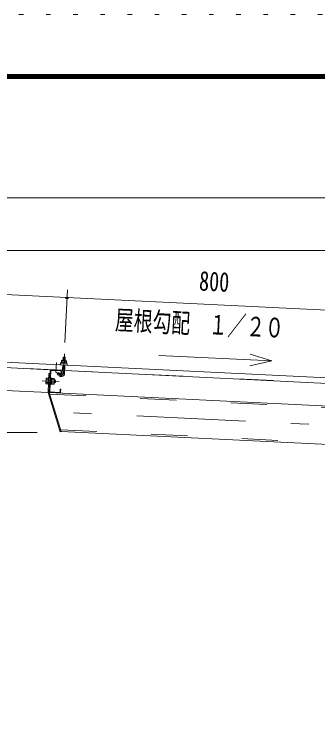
# Model space of a CAD drawing. Units: millimetres, scale not verified. Extents: x -25244 to 25244, y -10500 to 10500.
# Drawn here: x 15674 to 17683, y 5733 to 10500 of the extents above; entities that cross this region are included whole.
import ezdxf
from ezdxf.enums import TextEntityAlignment as Align

# ---------------------------------------------------------------- set-up
doc = ezdxf.new("R2010")
doc.units = ezdxf.units.MM
doc.header["$LTSCALE"] = 60
for name, pattern in [('USER2', [10, 4, -6]), ('USER3', [24, 12, -5, 2, -5]), ('USER4', [3, 0.5, -2.5])]:
    doc.linetypes.add(name, pattern=pattern)
for name, color, linetype, lineweight in [('0-6_2-02BOLD', 7, 'Continuous', 18), ('0-7_2-12HIDDEN', 3, 'USER2', 18), ('0-8_2-22CENTER', 3, 'USER3', 18), ('0-9_2-42THIN', 4, 'Continuous', 18), ('0-A_2-52DIM', 3, 'Continuous', 18), ('0-C_F-F1PAPER', 5, 'Continuous', 18), ('0-D_F-E_J_ADD', 5, 'USER4', 18)]:
    doc.layers.add(name, color=color, linetype=linetype, lineweight=lineweight)
doc.styles.add('ＭＳ ゴシック', font='')
doc.styles.get('ＭＳ ゴシック').set_extended_font_data('MS Gothic')

msp = doc.modelspace()

# ---------------------------------------------------------------- linework, layer by layer
at = {"layer": '0-6_2-02BOLD'}
for p, q in [((20171.27, 7968.25), (15144.07, 8214.12)), ((15144.13, 8215.37), (20171.33, 7969.5)), ((15994.55, 8200.61), (15993.93, 8187.82)), ((15996.31, 8223.84), (16011.29, 8223.11)), ((15287.12, 8170.83), (15992.03, 8136.35)), ((15993.8, 8172.56), (15991.1, 8117.47)), ((16006.09, 8116.74), (16008.78, 8171.83)), ((16010.14, 8187.03), (16010.77, 8199.82)), ((15915.73, 8132.08), (15909.18, 7998.23)), ((15978.85, 8132.99), (15919.92, 8135.88)), ((15986.64, 8128.61), (15985.82, 8111.63)), ((15992.48, 8145.63), (16007.46, 8144.9)), ((16007.01, 8135.62), (17989.64, 8038.65)), ((15896.02, 8056.57), (15884.03, 8057.16)), ((15884.94, 8075.9), (15896.93, 8075.31)), ((15916.21, 8059.97), (15921.45, 8064.72)), ((15921.69, 8069.71), (15916.45, 8064.96)), ((15917.4, 8084.44), (15922.4, 8084.19)), ((15921.91, 8074.09), (15936.4, 8073.38)), ((15936.86, 8082.75), (15922.37, 8083.46)), ((15896.77, 7989.31), (15253.8, 8020.77)), ((15895.43, 8044.72), (15899.43, 8044.52)), ((15915.42, 8043.74), (15911.42, 8043.93)), ((15935.48, 8054.64), (15920.99, 8055.35)), ((15912.98, 7994.05), (15971.91, 7991.17))]:
    msp.add_line(p, q, dxfattribs=at)
for points in [[(15985.81, 8188.22), (15986.44, 8201.01), (15988.67, 8202.16), (16016.76, 8200.78), (16018.88, 8199.42), (16018.25, 8186.63)], [(16010.21, 8201.1), (16011.29, 8223.11), (16010.1, 8224.43), (15997.62, 8225.03), (15996.31, 8223.84), (15995.23, 8201.84)], [(15910.9, 8115.29), (15902.91, 8115.67), (15896.74, 7989.42), (15976.99, 7730.15), (15984.64, 7732.51)], [(17894.42, 7893.13), (15904.79, 7990.44), (15911.73, 8132.27)], [(15981, 8112.28), (15964.61, 8122.83), (15956.49, 8110.23), (15972.87, 8099.67)], [(15985.82, 8111.63), (15981.82, 8111.82), (15982.65, 8128.8)], [(15897.39, 8084.68), (15885.4, 8085.27), (15883.51, 8082.34), (15881.97, 8050.88)], [(15895.43, 8044.72), (15897.51, 8087.16), (15901.51, 8086.97)], [(15915.42, 8043.74), (15917.49, 8086.19), (15913.49, 8086.38)], [(15922.4, 8084.19), (15920.49, 8045.24), (15915.5, 8045.48)], [(15920.53, 8045.97), (15935.02, 8045.26), (15936.91, 8048.19), (15938.45, 8079.65), (15936.86, 8082.75)], [(15938.17, 8073.91), (15943.15, 8073.67), (15942.18, 8053.69), (15937.19, 8053.94)], [(15943.15, 8073.67), (15946.72, 8069.74), (15946.11, 8057.25), (15942.18, 8053.69)], [(15881.97, 8050.88), (15883.56, 8047.78), (15895.56, 8047.2)], [(15976.1, 7994.96), (15976.93, 8011.94), (15980.93, 8011.75), (15980.1, 7994.77)], [(15904.79, 7990.43), (15984.72, 7732.23), (20074.89, 7532.18)]]:
    msp.add_lwpolyline(points, dxfattribs=at)
msp.add_lwpolyline([(15981.86, 8184.41), (15982.06, 8188.4), (16022.01, 8186.45), (16021.81, 8182.45)], close=True, dxfattribs=at)
for centre, radius, start, end in [((15990.21, 8194.89), 7.19, 52.81573, 112.81573), ((16001.41, 8174.63), 26.87, 69.61203, 104.78795), ((16014.53, 8193.7), 7.19, 61.58424, 121.58424), ((15984.12, 8179.29), 5, 87.1998, 267.1998), ((16019.07, 8177.58), 5, 267.20061, 87.20061), ((15919.72, 8131.88), 8, 87.1973, 177.1973), ((15919.72, 8131.88), 4, 87.1973, 177.1973), ((15984.55, 8117.79), 21.56, 237.2, 357.2), ((15978.65, 8129), 4, 357.2092, 87.20122), ((15978.65, 8129), 8, 357.20143, 87.20122), ((15984.55, 8117.79), 6.57, 237.2, 357.2), ((15889.24, 8052.2), 7.19, 136.47223, 177.19905), ((15908.86, 8065.33), 26.15, 156.17365, 198.22446), ((15890.61, 8080.32), 7.19, 177.19905, 217.92587), ((15911.56, 8065.2), 26.15, 336.17365, 18.22446), ((15931.18, 8078.33), 7.19, 316.47223, 357.19905), ((15929.81, 8050.22), 7.19, 357.19905, 37.92587), ((15913.18, 7998.04), 8, 177.1973, 267.18845), ((15913.18, 7998.04), 4, 177.1973, 267.18845), ((15972.11, 7995.16), 8, 267.19952, 357.20207), ((15972.11, 7995.16), 4, 267.19952, 357.2092)]:
    msp.add_arc(centre, radius, start, end, dxfattribs=at)
at = {"layer": '0-7_2-12HIDDEN'}
for p, q in [((15992.09, 8137.6), (15287.19, 8172.08)), ((17989.7, 8039.9), (16007.07, 8136.87)), ((15908.1, 7979.76), (17893.9, 7882.64)), ((15981.42, 7742.9), (20075.4, 7542.67))]:
    msp.add_line(p, q, dxfattribs=at)
at = {"layer": '0-8_2-22CENTER'}
for p, q in [((15998.59, 8117.1), (16004.92, 8246.35)), ((15952.02, 8188.37), (15948.77, 8121.95)), ((15952.24, 8121.88), (15976.93, 8105.97)), ((15971.39, 8062.27), (15857.77, 8067.84)), ((20081.09, 7659.03), (15898.59, 7863.59))]:
    msp.add_line(p, q, dxfattribs=at)
msp.add_arc((15984.55, 8117.79), 14.06, 237.2, 357.2, dxfattribs=at)
at = {"layer": '0-9_2-42THIN'}
for p, q in [((15997.62, 8225.03), (15996.48, 8201.78)), ((16008.96, 8201.16), (16010.1, 8224.42)), ((15993.73, 8145.57), (15995.05, 8172.5)), ((15992.25, 8140.97), (15993.73, 8145.57)), ((15945.53, 8071.05), (15938.04, 8071.42)), ((15937.31, 8056.43), (15944.8, 8056.07))]:
    msp.add_line(p, q, dxfattribs=at)
msp.add_lwpolyline([(16007.53, 8171.89), (16006.21, 8144.96), (16007.24, 8140.23)], dxfattribs=at)
at = {"layer": '0-A_2-52DIM'}
for p, q in [((15044.46, 9282.46), (21206.96, 9282.46)), ((15044.46, 8932.46), (21206.96, 8932.46)), ((20018.46, 8425.51), (15074.37, 8667.3)), ((16008.58, 8321.26), (16025.68, 8670.84)), ((16033.24, 8620.91), (16013.24, 8620.91)), ((17379.28, 8199.68), (16630.18, 8236.31)), ((13569.45, 7724.93), (15823.82, 7724.93))]:
    msp.add_line(p, q, dxfattribs=at)
msp.add_lwpolyline([(17236.46, 8245.53), (17379.28, 8199.68), (17232.67, 8167.98)], dxfattribs=at)
msp.add_arc((16023.24, 8620.91), 10, 180, 0, dxfattribs=at)
at = {"layer": '0-C_F-F1PAPER'}
for points in [[(24743.96, -10000), (-3956.04, -10000), (-3956.04, 10100), (24743.96, 10100)], [(24741.46, -9997.5), (-3953.54, -9997.5), (-3953.54, 10097.5), (24741.46, 10097.5)], [(24738.96, -9995), (24738.96, 10095), (-3951.04, 10095), (-3951.04, -9995)], [(24736.46, -9992.5), (-3948.54, -9992.5), (-3948.54, 10092.5), (24736.46, 10092.5)], [(24733.96, -9990), (24733.96, 10090), (-3946.04, 10090), (-3946.04, -9990)], [(24731.46, -9987.5), (-3943.54, -9987.5), (-3943.54, 10087.5), (24731.46, 10087.5)], [(24728.96, -9985), (24728.96, 10085), (-3941.04, 10085), (-3941.04, -9985)], [(24726.46, -9982.5), (-3938.54, -9982.5), (-3938.54, 10082.5), (24726.46, 10082.5)], [(24723.96, -9980), (-3936.04, -9980), (-3936.04, 10080), (24723.96, 10080)], [(24721.46, -9977.5), (-3933.54, -9977.5), (-3933.54, 10077.5), (24721.46, 10077.5)], [(24718.96, -9975), (24718.96, 10075), (-3931.04, 10075), (-3931.04, -9975)]]:
    msp.add_lwpolyline(points, close=True, dxfattribs=at)
at = {"layer": '0-D_F-E_J_ADD'}
msp.add_lwpolyline([(25243.96, -10500), (-4456.04, -10500), (-4456.04, 10500), (25243.96, 10500)], close=True, dxfattribs=at)

# ---------------------------------------------------------------- texts
at = {"layer": '0-A_2-52DIM', "color": 7, "style": 'ＭＳ ゴシック'}
for s, width, p in [('800', 0.75, (16893.24, 8628.41)), ('屋根勾配\u3000１／２０', 0.7, (16336.3, 8368.93))]:
    msp.add_text(s, height=130.2, rotation=357.2, dxfattribs=dict(at, width=width)).set_placement(p, align=Align.BOTTOM_LEFT)

doc.saveas('drawing.dxf')
